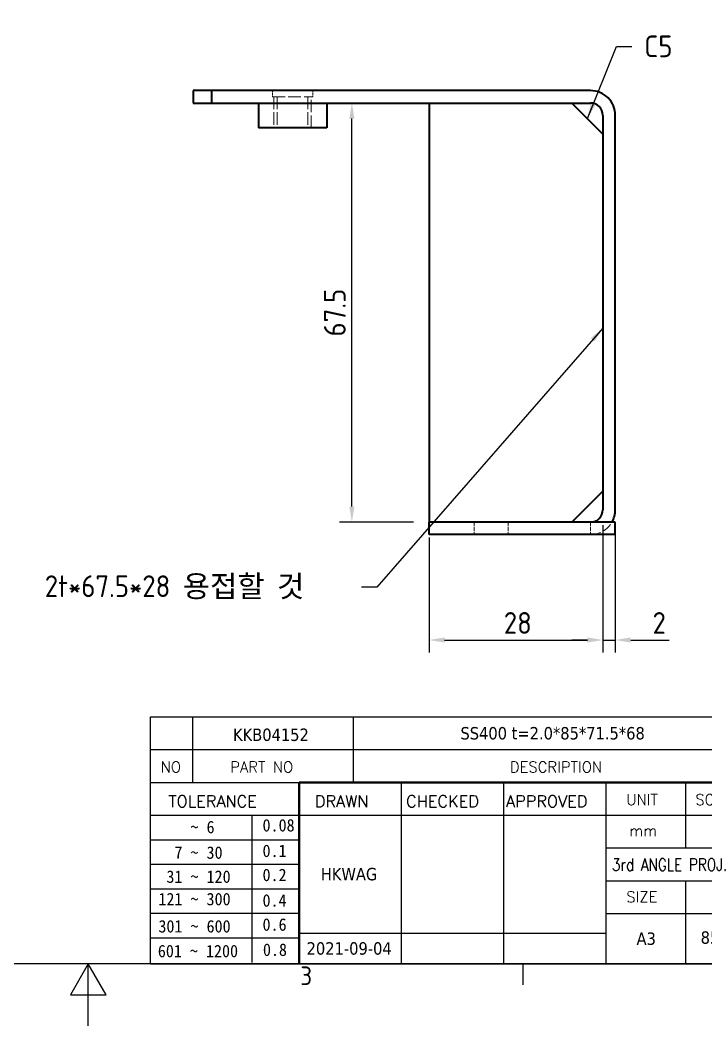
# Model space of a CAD drawing. Header units: millimetres. Extents: x 0 to 420, y 0 to 297.
# Drawn here: x 199 to 309.5, y 0 to 162 of the extents above; entities that cross this region are included whole.
import ezdxf
from ezdxf.enums import TextEntityAlignment as Align

# ---------------------------------------------------------------- set-up
doc = ezdxf.new("R2010")
doc.units = ezdxf.units.MM
doc.linetypes.add('DASHED', pattern=[0.2067, 0.1654, -0.0413])
doc.layers.get('0').update_dxf_attribs({"color": 3, "lineweight": 25})
for name, color, linetype, lineweight in [('가려진 것(ISO)', 2, 'DASHED', 18), ('가시적인 것(ISO)', 3, 'Continuous', 40), ('경계(ISO)', 7, 'Continuous', 25), ('기호(ISO)', 5, 'Continuous', 25), ('제목(ISO)', 5, 'Continuous', 50), ('치수(ISO)', 2, 'Continuous', 25)]:
    doc.layers.add(name, color=color, linetype=linetype, lineweight=lineweight)
doc.styles.add('HAN_291', font='')
doc.styles.add('RC_284', font='ROMANC.shx')
doc.styles.add('RC_287', font='ROMANC.shx')
doc.styles.add('문자 텍스트_M2B', font='isocp.shx')
doc.styles.add('치수 텍스트_PSTEK_POSCO', font='isocp.shx')
doc.styles.add('텍스트 스타일198', font='tahoma.ttf')
doc.styles.add('텍스트 스타일333', font='ROMANC.shx', dxfattribs={"width": 0.800000011920929})
doc.styles.get('HAN_291').set_extended_font_data('GulimChe')
doc.dimstyles.new('치수_PSTEK_POSCO', dxfattribs={"dimtxt": 3.5, "dimasz": 2.5, "dimexe": 2, "dimexo": 2.5, "dimgap": 1, "dimtad": 1, "dimrnd": 1e-08, "dimdsep": 46, "dimtxsty": '치수 텍스트_PSTEK_POSCO', "dimcen": 0.09, "dimdle": 10, "dimclrd": 7, "dimclre": 7, "dimclrt": 2, "dimadec": 1, "dimazin": 2, "dimtfac": 1, "dimtmove": 0, "dimatfit": 3, "dimfxl": 0, "dimtolj": 1, "dimlwd": -1, "dimlwe": -1, "dimarcsym": 0})
doc.dimstyles.new('치수_PSTEK_POSCO$7', dxfattribs={"dimtxt": 3.5, "dimasz": 2.5, "dimexe": 2, "dimexo": 2.5, "dimgap": 1, "dimtad": 1, "dimrnd": 1e-08, "dimdsep": 46, "dimtxsty": '치수 텍스트_PSTEK_POSCO', "dimcen": 0.09, "dimdle": 10, "dimclrd": 7, "dimclre": 7, "dimclrt": 2, "dimadec": 1, "dimazin": 2, "dimtfac": 1, "dimtmove": 0, "dimatfit": 3, "dimfxl": 0, "dimtolj": 1, "dimlwd": -1, "dimlwe": -1, "dimarcsym": 0})

# ---------------------------------------------------------------- blocks, each defined once
blk = doc.blocks.new('경계 Default Border')
at = {"layer": '경계(ISO)'}
blk.add_line((280, 10), (280, 6.599999666213989), dxfattribs=at)
at = {"layer": '경계(ISO)', "flags": 128}
for points in [[(10, 10), (10, 287.0000076293945), (410, 287.0000076293945), (410, 10), (10, 10)], [(210, 0), (210, 10), (207.1132469177246, 5), (212.8867530822754, 5), (210, 10)]]:
    blk.add_lwpolyline(points, dxfattribs=at)
at = {"layer": '경계(ISO)', "color": 2, "insert": (244.1685395229535, 6.57139439638704), "char_height": 3.00000011920929, "attachment_point": 7, "style": '문자 텍스트_M2B'}
blk.add_mtext('3', dxfattribs=at)
blk = doc.blocks.new('제목 블록 PSTEK')
at = {"color": 180}
for p, q in [((182.475792979055, 11.79100474011392), (182.4757929790549, 51.56524660363496)), ((182.4757929790549, 51.56524660363496), (372.4757929537551, 51.56524660363496)), ((189.2651435055721, 51.56524660363496), (189.2651435055722, 41.00524660363494)), ((215.2152739891528, 41.00524660363494), (215.2152739891528, 51.56524660363496)), ((182.475792979055, 46.2852466036349), (372.4757929537551, 46.28524660363492)), ((182.475792979055, 41.00524660363493), (206.451475290024, 41.00524660363493)), ((222.9401812389276, 11.79100474011392), (222.9401812389276, 41.00524660363494)), ((239.4288871878316, 11.79100474011392), (239.4288871878316, 41.00524660363494)), ((255.9175931367356, 11.79100474011392), (255.9175931367356, 41.00524660363494)), ((268.6918866058747, 41.00524660363494), (268.6918866058747, 30.44524660363498)), ((182.475792979055, 35.72524660363497), (206.451475290024, 35.72524660363497)), ((198.8621818849491, 12.02524660363491), (198.8621818849491, 35.72524660363497)), ((206.451475290024, 35.72524660363497), (372.4757929537551, 35.72524660363497)), ((182.475792979055, 31.77524660363492), (206.451475290024, 31.77524660363492)), ((255.917593136736, 30.44524660363498), (372.4757929537552, 30.44524660363501)), ((182.475792979055, 27.82524660363487), (206.451475290024, 27.82524660363487)), ((255.9175931367359, 25.16524660363502), (372.4757929537552, 25.165246603635)), ((268.6918866058744, 25.16524660363502), (268.6918866058744, 11.79100474011392)), ((182.475792979055, 23.87524660363505), (206.451475290024, 23.87524660363505)), ((182.475792979055, 19.92524660363478), (206.451475290024, 19.92524660363478)), ((255.9175931367359, 19.88524660363481), (310.0881549537553, 19.88524660363481)), ((206.451475290024, 16.74100474011396), (255.9175931367359, 16.74100474011396)), ((182.475792979055, 15.97524660363496), (206.451475290024, 15.97524660363496)), ((182.475792979055, 11.79100474011392), (372.4757929537551, 11.79100474011389))]:
    blk.add_line(p, q, dxfattribs=at)
at = {"color": 7, "lineweight": 50}
for p, q in [((206.4514752900237, 11.79100474011392), (206.4514752900237, 41.00524660363494)), ((206.451475290024, 41.00524660363494), (372.4757929537551, 41.00524660363496))]:
    blk.add_line(p, q, dxfattribs=at)
at = {"layer": '제목(ISO)', "lineweight": 18}
blk.add_line((182.475792979055, 35.72500474011393), (182.475792979055, 11.79100474011392), dxfattribs=at)
at = {"color": 2}
for s, height, style, p in [('NO', 1.742399930953979, 'RC_284', (184.135398793432, 42.62317362549192)), ('PART NO', 1.742399930953979, 'RC_284', (195.3359407378685, 42.62317362549192)), ('DESCRIPTION', 1.742399930953979, 'RC_284', (240.4025565652523, 42.62317362549192)), (' TOLERANCE', 1.899999976158142, 'RC_287', (184.0872874387979, 37.00893196870329)), ('DRAWN', 1.899999976158142, 'RC_287', (208.9766620976279, 37.00893196870329)), ('CHECKED', 1.899999976158142, 'RC_287', (223.6856844514997, 37.00893196870329)), ('APPROVED', 1.899999976158142, 'RC_287', (239.7795453577791, 37.00893196870329)), ('UNIT', 1.742399930953979, 'RC_284', (259.1652673287452, 37.34317362549218)), ('SCALE', 1.742399930953979, 'RC_284', (270.2934779252897, 37.34317362549218)), ('    ~ 6', 2.000000029802322, 'HAN_291', (183.7721304966814, 32.8176515608431)), ('0.08', 2.000000029802322, 'HAN_291', (200.5467345600617, 33.09873600004101)), ('mm', 1.742399930953979, 'RC_284', (259.6505418159997, 32.3543089683787)), ('0.1', 2.000000029802322, 'HAN_291', (200.5467345600617, 28.98646558742206)), ('  7 ~ 30', 2.000000029802322, 'HAN_291', (183.7721304966814, 28.70538114822415)), (' 31 ~ 120', 2.000000029802322, 'HAN_291', (183.7721304966814, 24.82628181916237)), ('0.2', 2.000000029802322, 'HAN_291', (200.5467345600617, 25.10736625836028)), ('121 ~ 300', 2.000000029802322, 'HAN_291', (183.7721304966814, 21.21401206133254)), ('0.4', 2.000000029802322, 'HAN_291', (200.5467345600617, 20.99509650053045)), ('SIZE', 1.742399930953979, 'RC_284', (259.1652673287452, 21.69497768947366)), ('301 ~ 600', 2.000000029802322, 'HAN_291', (183.7721304966814, 16.83491273227077)), ('0.6', 2.000000029802322, 'HAN_291', (200.5467345600617, 17.11599717146868)), ('601 ~ 1200', 2.000000029802322, 'HAN_291', (183.6802025156883, 12.84759660881125)), ('0.8', 2.000000029802322, 'HAN_291', (200.6097246063884, 13.05732192299702))]:
    blk.add_text(s, height=height, dxfattribs=dict(at, style=style)).set_placement(p)
at = {"color": 2, "style": '텍스트 스타일333', "width": 0.7999999523162842}
blk.add_text('3rd ANGLE PROJ.', height=2.000000029802322, dxfattribs=at).set_placement((256.8430306642954, 26.76148381654429))
at = {"layer": '제목(ISO)', "color": 7, "style": '텍스트 스타일198'}
for tag, p in [('질량\\P3;_001', (350.3046145979153, 48.1643332325385)), ('부품_번호_001', (195.7950737854893, 47.68004260673702)), ('설명_001', (232.4386075090981, 47.92245856837096)), ('재질_001', (291.700959055687, 47.92591818687281)), ("3._Q'TY_001", (312.7051684940307, 47.92188863680521)), ('4._COLOR_001', (318.5313930709992, 47.94788311323986)), ('1._MODEL_NAME_001', (326.0176446881414, 37.52172745615292)), ('제목_001', (335.5349605824892, 32.12134217035067)), ('부품_번호_001', (334.4543140387212, 26.8052465951949)), ('설계자_001', (209.9396160013646, 25.23446884679021)), ('프로젝트_001', (278.9744245225954, 18.43818283951269)), ('시트_크기_001', (260.807090429518, 14.83812566343425)), ('프로젝트_002', (271.1389644161678, 15.01430360086118)), ('작성_날짜_001', (207.6508315629738, 13.26600473167383)), ('프로젝트_003', (272.3954135944161, 11.55047762554502))]:
    blk.add_attdef(tag, p, '', height=2.000000029802322, dxfattribs=at)
for tag, p in [('점검자', (231.1845342133799, 26.23312567187446)), ('엔지니어링_승인자', (247.673240162284, 26.23312567187446)), ('점검_날짜', (231.1845342133799, 14.26600474011394)), ('엔지니어링_승인_날짜', (247.6732401622839, 14.26600474011394))]:
    blk.add_attdef(tag, text='', height=2.000000029802322, dxfattribs=at).set_placement(p, align=Align.MIDDLE_CENTER)
blk = doc.blocks.new('*D43')
at = {"layer": 'Defpoints', "color": 0, "transparency": 16777216}
for p in [(252.4711428849244, 148.6312328508985), (252.4711428849245, 148.6312328508985), (264.9131311135912, 81.13123285089854)]:
    blk.add_point(p, dxfattribs=at)
at = {"layer": '치수(ISO)', "color": 7, "transparency": 16777216}
for p, q in [((252.4711428849245, 83.63123285089854), (252.4711428849245, 146.1312328508985)), ((262.4131311135912, 81.13123285089854), (250.4711428849245, 81.13123285089854))]:
    blk.add_line(p, q, dxfattribs=at)
for points in [[(252.0544762182578, 146.1312328508985), (252.8878095515911, 146.1312328508985), (252.4711428849245, 148.6312328508985)], [(252.0544762182578, 83.63123285089854), (252.8878095515911, 83.63123285089854), (252.4711428849245, 81.13123285089854)]]:
    blk.add_solid(points, dxfattribs=at)
at = {"layer": '치수(ISO)', "color": 2, "transparency": 16777216, "insert": (249.7211428849245, 111.0290210680344), "char_height": 3.5, "attachment_point": 4, "rotation": 90, "style": '치수 텍스트_PSTEK_POSCO'}
blk.add_mtext('\\A1;67.5', dxfattribs=at)
blk = doc.blocks.new('*D44')
at = {"layer": 'Defpoints', "color": 0, "transparency": 16777216}
for p in [(292.9131311135853, 83.13123285089853), (264.9131311135789, 81.13123285089853), (292.9131311135853, 62.14485859903446)]:
    blk.add_point(p, dxfattribs=at)
at = {"layer": '치수(ISO)', "color": 7, "transparency": 16777216}
for p, q in [((292.9131311135853, 80.63123285089853), (292.9131311135853, 60.14485859903446)), ((264.9131311135789, 78.63123285089853), (264.9131311135789, 60.14485859903446)), ((267.4131311135789, 62.14485859903446), (290.4131311135853, 62.14485859903446))]:
    blk.add_line(p, q, dxfattribs=at)
for points in [[(267.4131311135789, 62.56152526570113), (267.4131311135789, 61.7281919323678), (264.9131311135789, 62.14485859903446)], [(290.4131311135853, 62.56152526570113), (290.4131311135853, 61.7281919323678), (292.9131311135853, 62.14485859903446)]]:
    blk.add_solid(points, dxfattribs=at)
at = {"layer": '치수(ISO)', "color": 2, "transparency": 16777216, "insert": (276.9436921372042, 64.89520308722344), "char_height": 3.5, "attachment_point": 4, "style": '치수 텍스트_PSTEK_POSCO'}
blk.add_mtext('\\A1;28', dxfattribs=at)
blk = doc.blocks.new('*D45')
at = {"layer": 'Defpoints', "color": 0, "transparency": 16777216}
for p in [(292.9131311135853, 83.13123285089853), (294.9131311135853, 83.13123285089853), (292.9131311135853, 62.14485859903446)]:
    blk.add_point(p, dxfattribs=at)
at = {"layer": '치수(ISO)', "color": 7, "transparency": 16777216}
for p, q in [((292.9131311135853, 80.63123285089853), (292.9131311135853, 60.14485859903446)), ((294.9131311135853, 80.63123285089853), (294.9131311135853, 60.14485859903446)), ((290.4131311135853, 62.14485859903446), (287.9131311135853, 62.14485859903446)), ((292.9131311135853, 62.14485859903446), (294.9131311135853, 62.14485859903446)), ((297.4131311135853, 62.14485859903446), (303.6122157592546, 62.14485859903446))]:
    blk.add_line(p, q, dxfattribs=at)
for points in [[(290.4131311135853, 62.56152526570113), (290.4131311135853, 61.7281919323678), (292.9131311135853, 62.14485859903446)], [(297.4131311135853, 62.56152526570113), (297.4131311135853, 61.7281919323678), (294.9131311135853, 62.14485859903446)]]:
    blk.add_solid(points, dxfattribs=at)
at = {"layer": '치수(ISO)', "color": 2, "transparency": 16777216, "insert": (300.9131311135853, 64.89520308722344), "char_height": 3.5, "attachment_point": 4, "style": '치수 텍스트_PSTEK_POSCO'}
blk.add_mtext('\\A1;2', dxfattribs=at)

msp = doc.modelspace()

# ---------------------------------------------------------------- linework, layer by layer
at = {"layer": '가려진 것(ISO)', "ltscale": 1.904596567153931}
for p, q in [((239.6631311135828, 150.6312328508985), (239.6631311135828, 149.6312328508985)), ((246.1631311135828, 150.6312328508985), (246.1631311135828, 149.6312328508985))]:
    msp.add_line(p, q, dxfattribs=at)
at = {"layer": '가려진 것(ISO)', "ltscale": 12.34902763366699}
msp.add_line((239.6631311135828, 149.6312328508985), (246.1631311135827, 149.6312328508985), dxfattribs=at)
at = {"layer": '가려진 것(ISO)', "ltscale": 12.09482383728027}
for p, q in [((239.9131311135828, 149.6312328508985), (239.9131311135828, 144.6312328508985)), ((240.4546311135828, 149.6312328508985), (240.4546311135828, 144.6312328508985)), ((245.3716311135827, 149.6312328508985), (245.3716311135827, 144.6312328508985)), ((245.9131311135828, 144.6312328508985), (245.9131311135828, 149.6312328508985))]:
    msp.add_line(p, q, dxfattribs=at)
at = {"layer": '가려진 것(ISO)', "ltscale": 3.809293270111084}
for p, q in [((272.1631311135893, 81.13123285089854), (272.1631311135893, 79.13123285089854)), ((277.6631311135893, 81.13123285089854), (277.6631311135893, 79.13123285089854)), ((290.9131311135859, 81.13123285089854), (290.9131311135859, 79.13123285089853))]:
    msp.add_line(p, q, dxfattribs=at)
at = {"layer": '가려진 것(ISO)', "ltscale": 10.13253593444824}
msp.add_arc((290.9131311135853, 83.13123285089853), 4.000000000000003, 270, 329.9999999999998, dxfattribs=at)
at = {"layer": '가시적인 것(ISO)'}
for p, q in [((229.9131311135853, 150.6312328508984), (226.9131311135844, 150.6312328508985)), ((226.9131311135844, 150.6312328508985), (226.9131311135844, 148.6312328508984)), ((229.9131311135853, 148.6312328508984), (229.9131311135853, 150.6312328508984)), ((290.9131311135853, 150.6312328508986), (229.9131311135853, 150.6312328508984)), ((226.9131311135844, 148.6312328508984), (229.9131311135853, 148.6312328508984)), ((229.9131311135853, 148.6312328508984), (290.9131311135853, 148.6312328508986)), ((237.4131311135828, 148.6312328508985), (237.4131311135828, 144.6312328508985)), ((248.4131311135828, 148.6312328508985), (248.4131311135828, 144.6312328508985)), ((264.9131311135789, 148.6312328508985), (264.9131311135789, 81.13123285089853)), ((292.9131311135789, 143.6312328508985), (287.9131311135789, 148.6312328508985)), ((292.9131311135853, 146.6312328508986), (292.9131311135853, 83.13123285089853)), ((294.9131311135853, 83.13123285089853), (294.9131311135853, 146.6312328508986)), ((248.4131311135828, 144.6312328508985), (237.4131311135828, 144.6312328508985)), ((287.9131311135789, 81.13123285089853), (292.9131311135789, 86.13123285089853)), ((294.9131311135912, 81.13123285089854), (264.9131311135912, 81.13123285089854)), ((264.9131311135912, 79.13123285089854), (264.9131311135912, 81.13123285089854)), ((294.9131311135912, 79.13123285089854), (294.9131311135912, 81.13123285089854)), ((294.9131311135912, 79.13123285089854), (264.9131311135912, 79.13123285089854))]:
    msp.add_line(p, q, dxfattribs=at)
for centre, radius, start, end in [((290.9131311135853, 146.6312328508986), 3.999999999999995, 0, 90.0000000000005), ((290.9131311135853, 146.6312328508986), 2.000000000000002, 0, 90), ((290.9131311135853, 83.13123285089853), 2, 270, 0), ((290.9131311135853, 83.13123285089853), 4.000000000000012, 329.9999999999999, 0)]:
    msp.add_arc(centre, radius, start, end, dxfattribs=at)

# ---------------------------------------------------------------- block references
msp.add_blockref('경계 Default Border', (0, 0))
ref = msp.add_blockref('제목 블록 PSTEK', (37.52420704624484, -1.791004740113895))
ref.add_attrib('설계자_001', 'HKWAG', (247.4638230476094, 23.44346410667632), dxfattribs={"layer": '제목(ISO)', "color": 7, "height": 2.000000029802322, "style": '텍스트 스타일198'})
ref.add_attrib('시트_크기_001', 'A3', (298.3312974757628, 13.04712092332036), dxfattribs={"layer": '제목(ISO)', "color": 7, "height": 2.000000029802322, "style": '텍스트 스타일198'})
ref.add_attrib('작성_날짜_001', '2021-09-04', (245.1750386092186, 11.47499999155994), dxfattribs={"layer": '제목(ISO)', "color": 7, "height": 2.000000029802322, "style": '텍스트 스타일198'})
ref.add_attrib('설명_001', 'SS400 t=2.0*85*71.5*68', (269.962814555343, 46.13145382825707), dxfattribs={"layer": '제목(ISO)', "color": 7, "height": 2.000000029802322, "style": '텍스트 스타일198'})
ref.add_attrib('부품_번호_001', 'KKB04152', (233.3192808317341, 45.88903786662313), dxfattribs={"layer": '제목(ISO)', "color": 7, "height": 2.000000029802322, "style": '텍스트 스타일198'})
ref.add_attrib('프로젝트_002', '85kW_85kV_1000mA 집진기_', (308.6631714624125, 13.22329886074729), dxfattribs={"layer": '제목(ISO)', "color": 7, "height": 2.000000029802322, "style": '텍스트 스타일198'})

# ---------------------------------------------------------------- texts
at = {"layer": '기호(ISO)', "color": 2, "insert": (299.5839820562343, 157.757620404154), "char_height": 3.499999940395355, "attachment_point": 4, "style": '치수 텍스트_PSTEK_POSCO'}
msp.add_mtext('{C5}', dxfattribs=at)
at = {"layer": '기호(ISO)', "color": 2, "insert": (202.9891143595682, 70.63047584867417), "char_height": 3.499999940395355, "width": 50.01370429992676, "attachment_point": 4, "style": '치수 텍스트_PSTEK_POSCO'}
msp.add_mtext('{\\fISOCP|b0|i0;\\H3.5000;2t*67.5*28 용접할 것}', dxfattribs=at)

# ---------------------------------------------------------------- dimensions: what is measured, and where the dimension line sits
at = {"layer": '치수(ISO)', "color": 7}
for base, p1, p2, angle, override, picture, middle in [((252.4711428849245, 148.6312328508985), (264.9131311135912, 81.13123285089854), (252.4711428849244, 148.6312328508985), 90, {"dimdec": 2, "dimse2": 1, "dimtp": 0, "dimtm": -0, "dimtdec": 2, "dimtofl": 0, "dimatfit": 1}, '*D43', (252.4711428849245, 114.8812328508985)), ((292.9131311135853, 62.14485859903446), (264.9131311135789, 81.13123285089853), (292.9131311135853, 83.13123285089853), 180, {"dimdec": 2, "dimtp": 0, "dimtm": -0, "dimtdec": 2, "dimtofl": 0, "dimatfit": 1}, '*D44', (278.9131311135821, 62.14485859903446))]:
    dim = msp.add_linear_dim(base=base, p1=p1, p2=p2, angle=angle, dimstyle='치수_PSTEK_POSCO', override=override, dxfattribs=at)
    dim.commit()
    dim.dimension.update_dxf_attribs({"geometry": picture, "text_midpoint": middle, "dimtype": 160})
dim = msp.add_linear_dim(base=(292.9131311135853, 62.14485859903446), p1=(294.9131311135853, 83.13123285089853), p2=(292.9131311135853, 83.13123285089853), dimstyle='치수_PSTEK_POSCO', override={"dimdec": 2, "dimtp": 0, "dimtm": -0, "dimtdec": 2, "dimtofl": 1, "dimatfit": 1}, dxfattribs=at)
dim.commit()
dim.dimension.update_dxf_attribs({"geometry": '*D45', "text_midpoint": (301.7626734364199, 62.14485859903446), "dimtype": 160})

# ---------------------------------------------------------------- leaders
at = {"layer": '기호(ISO)', "color": 7, "annotation_type": 0, "has_hookline": 1}
for points, hookline_direction, text_width in [([(290.413131113579, 146.1312328508985), (295.0839820562343, 157.757620404154), (297.5839820562343, 157.757620404154)], 0, 4.158071266203458), ([(292.9131311135853, 112.3930367974739), (256.5028186594949, 70.63047584867417), (254.0028186594949, 70.63047584867417)], 1, 46.30812538092141)]:
    msp.add_leader(points, dimstyle='치수_PSTEK_POSCO$7', override={"dimtad": 0}, dxfattribs=dict(at, hookline_direction=hookline_direction, text_width=text_width))

doc.saveas('drawing.dxf')
